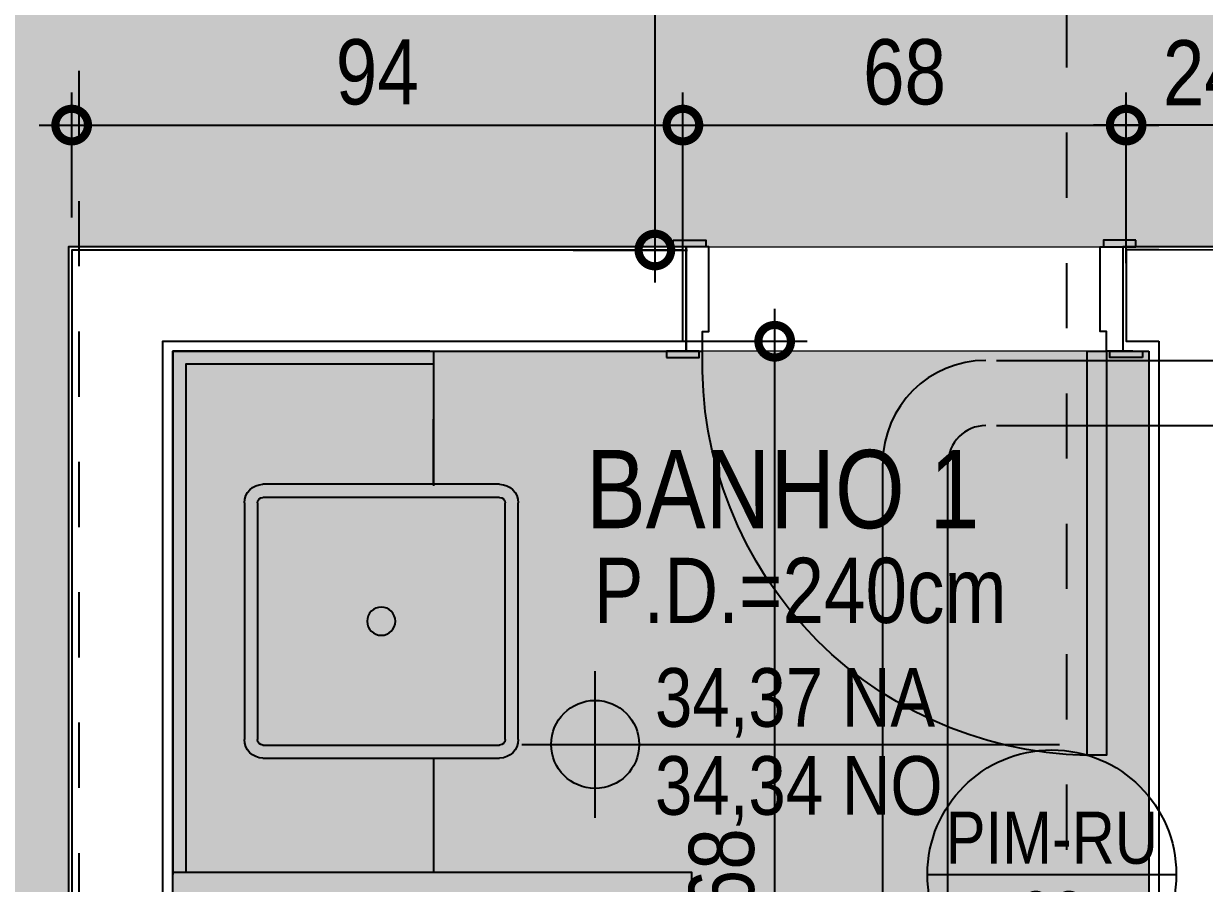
# Model space of a CAD drawing. Header units: metres. Extents: x -41 to 570, y -54 to 184.
# Drawn here: x 15.46 to 17.272, y -1.852 to -0.533 of the extents above; entities that cross this region are included whole.
import ezdxf
from ezdxf.enums import TextEntityAlignment as Align

# ---------------------------------------------------------------- set-up
doc = ezdxf.new("R2010")
doc.units = ezdxf.units.M
doc.linetypes.add('DASHEDX2', pattern=[1.5, 1, -0.5])
doc.linetypes.add('PUC$0$DASHEDX2', pattern=[1.5, 1, -0.5])
for name, color, linetype in [('1', 232, 'DASHEDX2'), ('ARQ-DIM', 2, 'Continuous'), ('ARQ-SIM', 1, 'Continuous'), ('ARQ-TXT', 2, 'Continuous'), ('PUC$0$ARQ-ALV ACAB', 4, 'Continuous'), ('PUC$0$ARQ-ALV OSSO', 5, 'Continuous'), ('PUC$0$ARQ-AUX', 7, 'Continuous'), ('PUC$0$ARQ-AUX1', 1, 'Continuous'), ('PUC$0$ARQ-CAX @ 1', 1, 'Continuous'), ('PUC$0$ARQ-ENCH', 1, 'Continuous'), ('PUC$0$ARQ-HID', 7, 'Continuous'), ('PUC$0$ARQ-MOB', 7, 'Continuous'), ('PUC$0$ARQ-PRJ', 7, 'PUC$0$DASHEDX2')]:
    doc.layers.add(name, color=color, linetype=linetype)
doc.layers.add('PUC$0$ARQ-FORRO', color=9, linetype='Continuous', lineweight=5)
doc.styles.add('Adesa', font='ARIALN.TTF')
doc.dimstyles.new('ADESA 1-0050', dxfattribs={"dimtxt": 0.1, "dimasz": 0.1, "dimexe": 0.05, "dimexo": 0.05, "dimgap": 0.03, "dimtad": 1, "dimdec": 1, "dimlfac": 100, "dimzin": 12, "dimtxsty": 'Adesa', "dimblk": 'DOTSMALL', "dimcen": 1, "dimdle": 0.05, "dimclrd": 1, "dimclre": 1, "dimclrt": 256, "dimazin": 3, "dimtm": 1e-09, "dimtfac": 1, "dimtdec": 1, "dimtmove": 1, "dimatfit": 0, "dimldrblk": 'DOTSMALL', "dimfxl": 0.8, "dimtvp": 2, "dimtolj": 1, "dimtzin": 0, "dimarcsym": 0})

# ---------------------------------------------------------------- blocks, each defined once
blk = doc.blocks.new('PUC$0$ARQ-HID-CUBA Q')
for points in [[(-0.1815999232039758, 0), (0.1815999232038621, 0)], [(-0.1815999232039758, -0.1100000000000009), (0.1815999232038621, -0.1100000000000009)], [(-0.2100000000000364, -0.5015999232039917), (-0.2100000000000364, -0.1384000767960117)], [(-0.1900000000000546, -0.5015999232039917), (-0.1900000000000546, -0.1384000767960117)], [(-0.1815999232039758, -0.130000000000004), (0.1815999232038621, -0.130000000000004)], [(0.1899999999999409, -0.1384000767960117), (0.1899999999999409, -0.5015999232039917)], [(0.2099999999999227, -0.1384000767960117), (0.2099999999999227, -0.5015999232039917)], [(-0.2099999999999227, -0.4), (-0.3099999999999454, -0.4)], [(0.2099999999999227, -0.4), (0.3099999999999227, -0.4)], [(0.1815999232038621, -0.5099999999999995), (-0.1815999232039758, -0.5099999999999995)], [(0.1815999232038621, -0.5300000000000026), (-0.1815999232039758, -0.5300000000000026)], [(0.1815999232038621, -0.5300000000000026), (-0.1815999232039758, -0.5300000000000026)]]:
    blk.add_lwpolyline(points)
blk.add_circle((0, -0.3200000000000017), 0.02161764705881269)
for centre, radius, start, end in [((-0.1815999232039758, -0.1384000767960117), 0.02840007679601129, 90, 180), ((0.1815999232038621, -0.1384000767960117), 0.02840007679601129, 0, 90), ((-0.1815999232039758, -0.1384000767960117), 0.008400076796011291, 90, 180), ((0.1815999232038621, -0.1384000767960117), 0.008400076796011291, 0, 90), ((-0.1815999232039758, -0.5015999232039917), 0.02840007679601129, 180, 270), ((-0.1815999232039758, -0.5015999232039917), 0.008400076796011291, 180, 270), ((0.1815999232038621, -0.5015999232039917), 0.02840007679601129, 270, 0), ((0.1815999232038621, -0.5015999232039917), 0.008400076796011291, 270, 0)]:
    blk.add_arc(centre, radius, start, end)
blk = doc.blocks.new('*U3361')
for points in [[(0, 0), (-5.51091059616504e-17, 0.6200000000003125), (-0.03000000000020014, 0.6200000000003125), (-0.03000000000020009, 0)], [(-0.6749999999981309, 0.01000000000070145), (-0.6249999999984037, 0.01000000000070145), (-0.6249999999984037, 2.557953848736361e-13), (-0.6749999999981309, 2.557953848736361e-13)], [(0.05500000000006366, 0.01000000000036039), (0.005000000000336513, 0.01000000000036039), (0.005000000000336513, -8.526512829121202e-14), (0.05500000000006366, -8.526512829121202e-14)], [(-0.6649999999987734, -0.1700000000232365), (-0.6149999999990462, -0.1700000000232365), (-0.6149999999990462, -0.1600000000227908), (-0.6649999999987734, -0.1600000000227908)], [(0.04499999999978042, -0.170000000091818), (-0.004999999999946731, -0.170000000091818), (-0.004999999999946731, -0.1600000000914008), (0.04499999999978042, -0.1600000000914008)]]:
    blk.add_lwpolyline(points, close=True)
for points in [[(-0.6599999999991677, 0), (-0.6199999999999999, 2.273736754432321e-13), (-0.6199999999999999, -0.02999999999997272), (-0.6099999999997816, -0.02999999999997272), (-0.6099999999990507, -0.1600000000088073), (-0.6450000000001558, -0.1600000000090347), (-0.6449999999995224, 0)], [(0.03999999999973625, -2.273736754432321e-13), (3.410605131648481e-13, 0), (3.410605131648481e-13, -0.03000000000020009), (-0.009999999999877218, -0.03000000000020009), (-0.009999999999942184, -0.160000000045784), (0.02500000000070811, -0.1600000000460113), (0.02499999999952252, -2.273736754432321e-13)]]:
    blk.add_lwpolyline(points)
at = {"layer": 'PUC$0$ARQ-PRJ'}
blk.add_arc((-0.0178846153847456, 0.01788461538511558), 0.6023809391554807, 88.29864539466116, 181.7013546053483, dxfattribs=at)
blk = doc.blocks.new('PUC$0$pl apto tipo 1 puc')
at = {"layer": 'PUC$0$ARQ-FORRO'}
h = blk.add_hatch(color=256, dxfattribs=at)
h.dxf.hatch_style = 1
h.paths.add_polyline_path([(-32.52985098110959, -1.035009250787519), (-31.03205023327847, -1.034990485373834), (-31.03205172505128, -2.689961659423824), (-31.82828520747976, -2.689961659423812), (-31.82828520747976, -3.115009227817515), (-32.52984931430132, -3.11500979001586)])
at = {"layer": 'PUC$0$ARQ-ALV ACAB'}
for points in [[(-32.6898493062904, -3.125008978486647), (-32.68984929770532, -1.025011084989751), (-32.73985111192462, -1.025010174364974), (-32.73985111192462, -0.8750101743649963), (-32.53985110930296, -0.8749916060735301)], [(-32.52985098110959, -1.035009250787519), (-32.52984931430176, -3.115009227817515)]]:
    blk.add_lwpolyline(points, dxfattribs=at)
for points, elevation in [([(-32.53985110930296, -0.8749916060735301), (-32.48982354489661, -0.8749917063487884), (-32.48982354489661, -1.035009234082573), (-32.52985098110959, -1.035009250787519)], -8.636712647003275e-06), ([(-31.03205172505128, -2.689961659423824), (-31.03205023336559, -1.034990847697702), (-31.81982354489725, -1.034990759796839), (-31.81982354489725, -0.8750092260491199), (-30.87204998403434, -0.8750095632821627), (-30.87205172902192, -2.699961608013979)], 4.318356323904093e-06)]:
    blk.add_lwpolyline(points, dxfattribs=dict(at, elevation=elevation))
at = {"layer": 'PUC$0$ARQ-ALV OSSO'}
for points in [[(-32.68484930199855, -3.130009227817514), (-32.68484930199855, -1.020009227817515), (-32.73485111192462, -1.020008317191143), (-32.73485111192462, -0.8800097101792645), (-32.54485110529698, -0.8799920703019876)], [(-32.5448509931264, -1.020009227817521), (-32.54484930228496, -3.130009227817514)]]:
    blk.add_lwpolyline(points, dxfattribs=at)
for points, elevation in [([(-32.54485110529736, -0.8799915998084941), (-32.49482354489661, -0.8799917000837474), (-32.49482354489661, -1.020009227817521), (-32.5448509931264, -1.02000922781752)], -8.636712647003275e-06), ([(-31.01705173855576, -2.704961659423824), (-31.01705022888903, -1.019990848223731), (-31.81482354489725, -1.019990760322868), (-31.81482354489725, -0.880009227817475), (-30.87704998882521, -0.8800095615138069), (-30.8770517374884, -2.704961659423825)], 4.318356323904093e-06)]:
    blk.add_lwpolyline(points, dxfattribs=dict(at, elevation=elevation))
at = {"layer": 'PUC$0$ARQ-AUX'}
for points, elevation in [([(-31.42663026351606, -1.034990607176791), (-31.03205023336587, -1.03499116317538), (-31.03205097920844, -1.838087398703688)], 4.318356323904093e-06), ([(-31.43205038355692, -1.054990244852915), (-31.05205025129221, -1.054990782838046), (-31.05205097633358, -1.834991850506131)], 8.636712647808187e-06)]:
    blk.add_lwpolyline(points, dxfattribs=dict(at, elevation=elevation))
at = {"layer": 'PUC$0$ARQ-AUX1'}
blk.add_lwpolyline([(-31.82828520747976, -2.689961659423899), (-31.82828520747976, -1.834990759796966), (-31.03205097633393, -1.834992242782544)], dxfattribs=at)
at = {"layer": 'PUC$0$ARQ-FORRO'}
blk.add_lwpolyline([(-32.52985098110959, -1.035009250787519), (-31.03205023327847, -1.034990485373834), (-31.03205172505128, -2.689961659423824), (-31.82828520747976, -2.689961659423812), (-31.82828520747976, -3.115009227817515), (-32.52984931430132, -3.11500979001586)], close=True, dxfattribs=at)
at = {"layer": 'PUC$0$ARQ-HID', "elevation": 8.636712647808187e-06}
for points in [[(-31.43205060869858, -1.03499080249126), (-31.43205055461799, -1.239394491678968)], [(-31.4320504434955, -1.659394491678927), (-31.4320503970365, -1.834991525349453), (-31.03205050304955, -1.834991525349453), (-31.03205023327847, -1.034990485373834), (-31.43205045147303, -1.034990244852914), (-31.43205047470869, -1.241893927500282)]]:
    blk.add_lwpolyline(points, dxfattribs=at)
at = {"layer": 'PUC$0$ARQ-CAX @ 1', "rotation": 180}
blk.add_blockref('*U3361', (-32.46482354489709, -1.035009234082658, -8.636712647003275e-06), dxfattribs=at)
at = {"layer": 'PUC$0$ARQ-HID', "rotation": 270}
blk.add_blockref('PUC$0$ARQ-HID-CUBA Q', (-31.03205041703776, -1.449394491679005, 8.636712647808187e-06), dxfattribs=at)
blk = doc.blocks.new('PUC$0$ARQ_LAY_CAD_RED')
at = {"layer": 'PUC$0$ARQ-MOB'}
for p, q in [((-0.01230181179229817, 0.3527430541242147), (-0.01037502199346818, 0.2974941420323205)), ((0, -0.3529574999999987), (0.001926789798829986, -0.2977085879081045))]:
    blk.add_line(p, q, dxfattribs=at)
blk.add_circle((0, 0), 0.297675, dxfattribs=at)
blk.add_arc((0, 0), 0.3529575, 91.9973642077327, 270.5825098135223, dxfattribs=at)
blk = doc.blocks.new('PUC$0$layout puc 1')
at = {"layer": 'PUC$0$ARQ-MOB', "color": 7, "xscale": -0.9999999999999998, "rotation": 146.3099324740217}
blk.add_blockref('PUC$0$ARQ_LAY_CAD_RED', (5.919230485715277, -2.767548945650734), dxfattribs=at)
blk = doc.blocks.new('PUC$0$pl forro 1')
at = {"layer": 'PUC$0$ARQ-FORRO'}
h = blk.add_hatch(color=256, dxfattribs=at)
h.dxf.hatch_style = 1
h.paths.add_polyline_path([(5.549885731121023, 2.6848985943828), (5.54988655343427, 1.824902596311908), (5.496120023994266, 1.824902544901286), (5.496121768981844, -4.949983052615625e-05), (2.728320643843404, -6.940239395647474e-05), (2.728320830035585, -0.900646489882165), (5.496129895309473, -0.9006699618249963), (5.496129895309476, -2.100839310448232), (8.606137039050441, -2.100828752787119), (8.60613566340605, -0.1978419383331862), (8.756135675815678, -0.1978418412666493), (8.75613630171685, -1.1650668621095), (10.57988688537628, -1.165067340724049), (10.57988688537628, 1.429900826311147), (9.68863833493689, 1.429903611625282), (9.688637160105188, 2.684902596309088)])
blk.add_lwpolyline([(5.549885731121023, 2.6848985943828), (5.54988655343427, 1.824902596311908), (5.496120023994266, 1.824902544901286), (5.496121768981844, -4.949983052615625e-05), (2.728320643843404, -6.940239395647474e-05), (2.728320830035585, -0.900646489882165), (5.496129895309473, -0.9006699618249963), (5.496129895309476, -2.100839310448232), (8.606137039050441, -2.100828752787119), (8.60613566340605, -0.1978419383331862), (8.756135675815678, -0.1978418412666493), (8.75613630171685, -1.1650668621095), (10.57988688537628, -1.165067340724049), (10.57988688537628, 1.429900826311147), (9.68863833493689, 1.429903611625282), (9.688637160105188, 2.684902596309088)], close=True, dxfattribs=at)
blk = doc.blocks.new('PUC$0$A$Cf3fdf5a0')
at = {"layer": 'PUC$0$ARQ-PRJ', "ltscale": 50}
for p, q in [((4.306900089948613, 1.879910609578928, -4.318356324514824e-06), (4.306901435225882, 0.1823146934643773, -4.316589072265672e-06)), ((4.406900089434203, 1.880353862951779, -4.318356324466572e-06), (4.406901435226246, 0.1823146325205016, -4.316589072265672e-06)), ((4.232242950816726, 0.1243147081790994, -4.316589072187372e-06), (-0.1851649923901277, 0.124309236919089, -4.316589051423913e-06)), ((4.232242951800799, 0.02431470817919035, -4.318356322882683e-06), (-0.1851648685405962, 0.0243146658981459, -4.316588977058384e-06))]:
    blk.add_line(p, q, dxfattribs=at)
for radius in [0.058, 0.158]:
    blk.add_arc((4.248901435226799, 0.1823147288118889, -4.316589072265672e-06), radius, 270.0000005640409, 359.9999650817574, dxfattribs=at)
blk = doc.blocks.new('PUC')
at = {"layer": 'PUC$0$ARQ-ALV OSSO', "xscale": -1, "rotation": 180}
blk.add_blockref('PUC$0$pl apto tipo 1 puc', (15.34324360750044, 3.310994257022808e-05), dxfattribs=at)
at = {"layer": 'PUC$0$ARQ-ENCH'}
blk.add_blockref('PUC$0$A$Cf3fdf5a0', (-21.18512427563869, 1.025042337760089), dxfattribs=at)
at = {"layer": 'PUC$0$ARQ-FORRO'}
blk.add_blockref('PUC$0$pl forro 1', (-21.02492814551574, 0.8750921730552629, -4.318356323902826e-06), dxfattribs=at)
at = {"layer": 'PUC$0$ARQ-MOB', "color": 6}
blk.add_blockref('PUC$0$layout puc 1', (-21.02502588479797, 3.125042337760088, -4.31835632350037e-06), dxfattribs=at)
blk = doc.blocks.new('NipAcOs')
at = {"layer": 'ARQ-SIM'}
h = blk.add_hatch(color=256, dxfattribs=at)
h.dxf.hatch_style = 1
h.paths.add_polyline_path([(0, 0.1499999999999773, 0.4142135623730951), (-0.1499999999999773, 0), (0, 0)])
h.paths.add_polyline_path([(0.1499999999999773, 0), (0, 0), (0, -0.1499999999999773, 0.4142135623730951)])
for p, q in [((0, -0.25), (0, 0.25)), ((-0.25, 0), (0.1499999999999773, 0)), ((0.1499999999999773, 0), (1.583441196697537, 0))]:
    blk.add_line(p, q, dxfattribs=at)
blk.add_circle((0, 0), 0.15, dxfattribs=at)
at = {"style": 'Adesa'}
for p in [(0.2040091630106531, 0.0600000000000023), (0.2040091630106531, -0.2400000000000091)]:
    blk.add_attdef('000,00', p, '', height=0.2, dxfattribs=at)
blk = doc.blocks.new('TIPO COTA$0$Chamada_planta')
at = {"layer": 'ARQ-SIM'}
blk.add_line((-1.272612162904418, 0), (1.272612162904418, 0), dxfattribs=at)
blk.add_circle((0, 0), 1.272612162904418, dxfattribs=at)
at = {"layer": 'ARQ-SIM', "color": 2, "style": 'Adesa'}
for tag, p in [('NUMERO', (-3e-16, 0.2338932678049491)), ('C.D.', (-3e-16, -0.2718391078913104))]:
    blk.add_attdef(tag, text='', height=0.5, dxfattribs=at).set_placement(p, align=Align.MIDDLE_CENTER)
blk = doc.blocks.new('_DotSmall')
at = {"color": 0, "linetype": 'ByBlock', "const_width": 0.5}
blk.add_lwpolyline([(-0.0625, 0, 1), (0.0625, 0, 1)], format="xyb", close=True, dxfattribs=at)
blk = doc.blocks.new('*D1372')
at = {"layer": 'ARQ-DIM', "color": 1, "lineweight": -2, "transparency": 16777216}
for p, q in [((16.6123662291015, -2.75499476936639), (16.6123662291015, -0.9700238784912031)), ((16.42828900335642, -1.020023878491203), (16.6623662291015, -1.020023878491203)), ((16.52004159997848, -2.70499476936639), (16.6623662291015, -2.70499476936639))]:
    blk.add_line(p, q, dxfattribs=at)
at = {"layer": 'Defpoints', "color": 0, "transparency": 16777216}
for p in [(16.37828900335642, -1.020023878491203, 4.318356323904093e-06), (16.6123662291015, -1.020023878491203), (16.47004159997848, -2.70499476936639)]:
    blk.add_point(p, dxfattribs=at)
at = {"layer": 'ARQ-DIM', "color": 1, "lineweight": -2, "transparency": 16777216, "xscale": 0.1, "yscale": 0.1, "zscale": 0.1}
for p, rotation in [((16.6123662291015, -1.020023878491203), 90), ((16.6123662291015, -2.70499476936639), 270)]:
    blk.add_blockref('_DotSmall', p, dxfattribs=dict(at, rotation=rotation))
at = {"layer": 'ARQ-DIM', "transparency": 16777216, "insert": (16.53130893032933, -1.862509323928801), "char_height": 0.1, "attachment_point": 5, "rotation": 90, "style": 'Adesa'}
blk.add_mtext('\\A1;168', dxfattribs=at)
blk = doc.blocks.new('*D1394')
at = {"layer": 'ARQ-DIM', "color": 1, "lineweight": -2, "transparency": 16777216}
for p, q in [((16.4285457320988, 0.0805684048624512), (16.4285457320988, -0.9300424093884707)), ((16.30341478796972, 0.03056840486245117), (16.47854573209881, 0.0305684048624512)), ((16.30341511711784, -0.8800424093884707), (16.47854573209881, -0.8800424093884707))]:
    blk.add_line(p, q, dxfattribs=at)
at = {"layer": 'Defpoints', "color": 0, "transparency": 16777216}
for p in [(16.25341478796972, 0.03056840486245116, 4.318356323904093e-06), (16.25341511711784, -0.8800424093884707, 4.318356323904093e-06), (16.4285457320988, -0.8800424093884707)]:
    blk.add_point(p, dxfattribs=at)
at = {"layer": 'ARQ-DIM', "color": 1, "lineweight": -2, "transparency": 16777216, "xscale": 0.1, "yscale": 0.1, "zscale": 0.1}
for p, rotation in [((16.4285457320988, 0.03056840486245119), 90), ((16.4285457320988, -0.8800424093884707), 270)]:
    blk.add_blockref('_DotSmall', p, dxfattribs=dict(at, rotation=rotation))
at = {"layer": 'ARQ-DIM', "transparency": 16777216, "insert": (16.34748843332663, -0.4247370022630143), "char_height": 0.1, "attachment_point": 5, "rotation": 90, "style": 'Adesa'}
blk.add_mtext('\\A1;91', dxfattribs=at)
blk = doc.blocks.new('*D1706')
at = {"layer": 'ARQ-DIM', "color": 1, "lineweight": -2, "transparency": 16777216}
for p, q in [((15.53380638132477, -0.8300426714563828), (15.53380638132477, -0.6384391607125073)), ((16.47157993739681, -0.830042671456383), (16.47157993739681, -0.6384391607125073)), ((15.48380638132477, -0.6884391607125073), (16.52157993739681, -0.6884391607125073))]:
    blk.add_line(p, q, dxfattribs=at)
at = {"layer": 'Defpoints', "color": 0, "transparency": 16777216}
for p in [(16.47157993739681, -0.6884391607125073), (15.53380638132477, -0.8800426714563828, 4.318356323904093e-06), (16.47157993739681, -0.880042671456383, 4.318356323904093e-06)]:
    blk.add_point(p, dxfattribs=at)
at = {"layer": 'ARQ-DIM', "color": 1, "lineweight": -2, "transparency": 16777216, "xscale": 0.1, "yscale": 0.1, "zscale": 0.1, "rotation": 180}
blk.add_blockref('_DotSmall', (15.53380638132477, -0.6884391607125073), dxfattribs=at)
at = {"layer": 'ARQ-DIM', "color": 1, "lineweight": -2, "transparency": 16777216, "xscale": 0.1, "yscale": 0.1, "zscale": 0.1}
blk.add_blockref('_DotSmall', (16.47157993739681, -0.6884391607125073), dxfattribs=at)
at = {"layer": 'ARQ-DIM', "transparency": 16777216, "insert": (16.00269315936079, -0.6073818619403382), "char_height": 0.1, "attachment_point": 5, "style": 'Adesa'}
blk.add_mtext('\\A1;94', dxfattribs=at)
blk = doc.blocks.new('*D1707')
at = {"layer": 'ARQ-DIM', "color": 1, "lineweight": -2, "transparency": 16777216}
for p, q in [((16.47157993739681, -0.9000331040127458), (16.47157993739681, -0.6384391607125073)), ((17.15157993739617, -0.900033104012746), (17.15157993739617, -0.6384391607125073)), ((16.42157993739681, -0.6884391607125073), (17.20157993739617, -0.6884391607125073))]:
    blk.add_line(p, q, dxfattribs=at)
at = {"layer": 'Defpoints', "color": 0, "transparency": 16777216}
for p in [(17.15157993739617, -0.6884391607125073), (16.47157993739681, -0.9500331040127459, 4.318356323904093e-06), (17.15157993739617, -0.9500331040127461, -8.636712647003275e-06)]:
    blk.add_point(p, dxfattribs=at)
at = {"layer": 'ARQ-DIM', "color": 1, "lineweight": -2, "transparency": 16777216, "xscale": 0.1, "yscale": 0.1, "zscale": 0.1, "rotation": 180}
blk.add_blockref('_DotSmall', (16.47157993739681, -0.6884391607125073), dxfattribs=at)
at = {"layer": 'ARQ-DIM', "color": 1, "lineweight": -2, "transparency": 16777216, "xscale": 0.1, "yscale": 0.1, "zscale": 0.1}
blk.add_blockref('_DotSmall', (17.15157993739617, -0.6884391607125073), dxfattribs=at)
at = {"layer": 'ARQ-DIM', "transparency": 16777216, "insert": (16.81157993739649, -0.6073818619403382), "char_height": 0.1, "attachment_point": 5, "style": 'Adesa'}
blk.add_mtext('\\A1;68', dxfattribs=at)
blk = doc.blocks.new('*D1708')
at = {"layer": 'ARQ-DIM', "color": 1, "lineweight": -2, "transparency": 16777216}
for p, q in [((17.15157993739617, -0.900033104012746), (17.15157993739617, -0.6384391607125073)), ((17.39160750442418, -0.90004212362778), (17.39160750442418, -0.6384391607125073)), ((17.44160750442418, -0.6884391607125073), (17.10157993739617, -0.6884391607125073))]:
    blk.add_line(p, q, dxfattribs=at)
at = {"layer": 'Defpoints', "color": 0, "transparency": 16777216}
for p in [(17.15157993739617, -0.6884391607125073), (17.15157993739617, -0.9500331040127461, -8.636712647003275e-06), (17.39160750442418, -0.9500421236277801)]:
    blk.add_point(p, dxfattribs=at)
at = {"layer": 'ARQ-DIM', "color": 1, "lineweight": -2, "transparency": 16777216, "xscale": 0.1, "yscale": 0.1, "zscale": 0.1, "rotation": 180}
blk.add_blockref('_DotSmall', (17.15157993739617, -0.6884391607125073), dxfattribs=at)
at = {"layer": 'ARQ-DIM', "color": 1, "lineweight": -2, "transparency": 16777216, "xscale": 0.1, "yscale": 0.1, "zscale": 0.1}
blk.add_blockref('_DotSmall', (17.39160750442418, -0.6884391607125073), dxfattribs=at)
at = {"layer": 'ARQ-DIM', "transparency": 16777216, "insert": (17.27159372091018, -0.6082345222404746), "char_height": 0.1, "attachment_point": 5, "style": 'Adesa'}
blk.add_mtext('\\A1;24', dxfattribs=at)
blk = doc.blocks.new('est-lo-08-6sa-r00')
at = {"layer": '1'}
for points in [[(1485.789260999999, 869.3449489999998), (1684.341532, 393.616804)], [(1538.760091, 349.1102370000001), (1390.05754, 705.3992060000002)]]:
    blk.add_lwpolyline(points, dxfattribs=at)

msp = doc.modelspace()

# ---------------------------------------------------------------- block references
at = {"rotation": 180}
msp.add_blockref('PUC', (0, 0), dxfattribs=at)
at = {"linetype": 'Continuous', "xscale": 0.01, "yscale": 0.01, "zscale": 0.01, "rotation": 337.346050855639}
msp.add_blockref('est-lo-08-6sa-r00', (0, 0), dxfattribs=at)
at = {"layer": 'ARQ-SIM'}
ref = msp.add_blockref('NipAcOs', (16.33690081909708, -1.638370929227221), dxfattribs=dict(at, xscale=0.45, yscale=0.45, zscale=0.45))
ref.add_attrib('000,00', '34,34 NO', (16.42870494245244, -1.746370929227226), dxfattribs={"layer": '0', "color": 2, "height": 0.09, "style": 'Adesa'})
ref.add_attrib('000,00', '34,37 NA', (16.42870494245244, -1.611370929227235), dxfattribs={"layer": '0', "color": 2, "height": 0.09, "style": 'Adesa'})
ref = msp.add_blockref('TIPO COTA$0$Chamada_planta', (17.03758743050142, -1.837801272735946, -4.318356323902826e-06), dxfattribs=dict(at, xscale=0.15, yscale=0.15, zscale=0.15))
ref.add_attrib('NUMERO', 'PIM-RU', dxfattribs={"color": 2, "height": 0.08, "style": 'Adesa'}).set_placement((17.03758743050142, -1.781486333529487, -4.318356323902826e-06), align=Align.MIDDLE_CENTER)
ref.add_attrib('C.D.', '03', dxfattribs={"color": 2, "height": 0.08, "style": 'Adesa'}).set_placement((17.03840598438993, -1.903896269574561, -4.318356323902826e-06), align=Align.MIDDLE_CENTER)

# ---------------------------------------------------------------- texts
at = {"layer": 'ARQ-TXT', "style": 'Adesa'}
for s, height, p in [('BANHO 1', 0.12, (16.62472827078341, -1.246713785896237, -4.31835632350037e-06)), ('P.D.=240cm', 0.1, (16.65143439097287, -1.402068338172764, -4.318356323502826e-06))]:
    msp.add_text(s, height=height, dxfattribs=at).set_placement(p, align=Align.MIDDLE)

# ---------------------------------------------------------------- dimensions: what is measured, and where the dimension line sits
at = {"layer": 'ARQ-DIM'}
for base, p1, p2, angle, picture, middle in [((16.4285457320988, -0.8800424093884707), (16.25341478796971, 0.03056840486245115, 4.318356323904093e-06), (16.25341511711783, -0.8800424093884702, 4.318356323904093e-06), 89.99999999999999, '*D1394', (16.34748843332663, -0.4247370022630143)), ((16.47157993739681, -0.6884391607125073), (15.53380638132477, -0.8800426714563828, 4.318356323904093e-06), (16.47157993739681, -0.880042671456383, 4.318356323904093e-06), 180, '*D1706', (16.00269315936079, -0.6073818619403382)), ((16.6123662291015, -1.020023878491203), (16.47004159997848, -2.704994769366389), (16.37828900335641, -1.020023878491203, 4.318356323904093e-06), 89.99999999999999, '*D1372', (16.53130893032933, -1.862509323928801))]:
    dim = msp.add_linear_dim(base=base, p1=p1, p2=p2, angle=angle, dimstyle='ADESA 1-0050', override={"dimdec": 0}, dxfattribs=at)
    dim.commit()
    dim.dimension.update_dxf_attribs({"geometry": picture, "text_midpoint": middle})
for p1, picture, middle in [((16.47157993739681, -0.9500331040127459, 4.318356323904093e-06), '*D1707', (16.81157993739649, -0.6073818619403382)), ((17.39160750442418, -0.9500421236277801), '*D1708', (17.27159372091018, -0.6082345222404746))]:
    dim = msp.add_linear_dim(base=(17.15157993739617, -0.6884391607125073), p1=p1, p2=(17.15157993739617, -0.9500331040127461, -8.636712647003275e-06), angle=180, dimstyle='ADESA 1-0050', dxfattribs=at)
    dim.commit()
    dim.dimension.update_dxf_attribs({"geometry": picture, "text_midpoint": middle})

doc.saveas('drawing.dxf')
